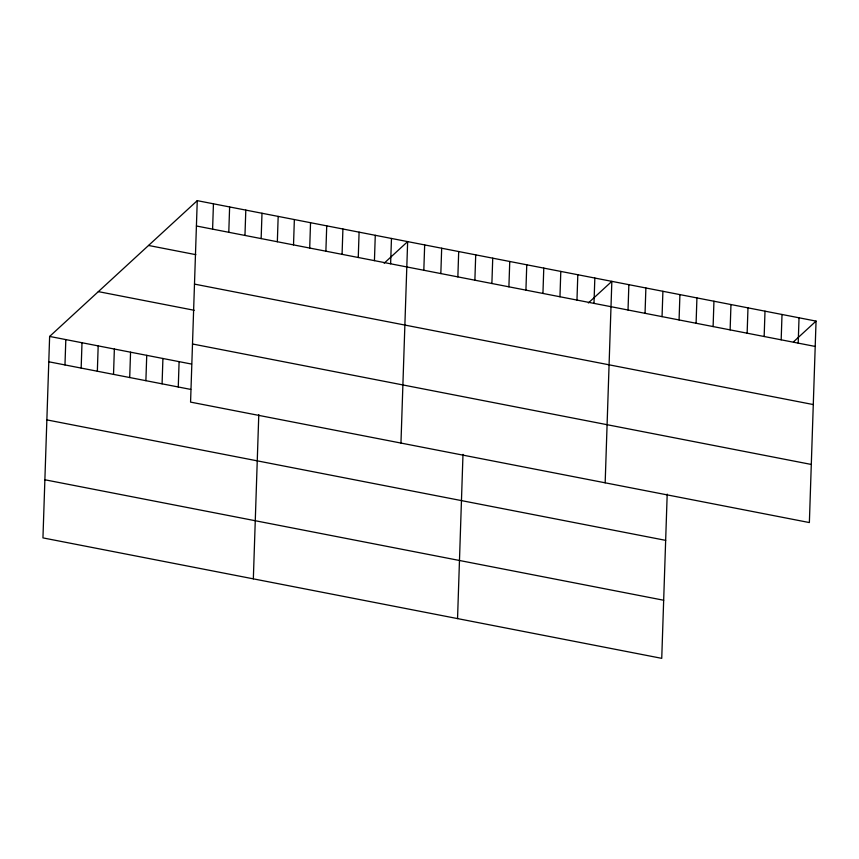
<?xml version="1.0" encoding="UTF-8"?>
<svg xmlns="http://www.w3.org/2000/svg" width="859" height="859" viewBox="0 0 859 859"><rect width="100%" height="100%" fill="white"/><g stroke="black" fill="none" stroke-linecap="round" stroke-linejoin="round"><path stroke-width="1.29" d="M197.259 200.652L190.569 402.109L809.371 522.562L816.05 321.105L197.259 200.652L49.629 336.438L42.95 537.895L661.741 658.348L667.196 494.118M64.973 364.925L65.821 339.584M81.165 368.071L82.002 342.73M97.346 371.228L98.184 345.887M113.528 374.374L114.365 349.033M129.709 377.531L130.557 352.19M145.89 380.677L146.739 355.336M162.083 383.823L162.92 358.482M178.264 386.979L179.102 361.639M212.602 229.138L213.44 203.798M228.784 232.295L229.621 206.955M244.965 235.441L245.803 210.101M261.147 238.587L261.995 213.247M253.341 578.848L258.784 414.618M277.339 241.744L278.176 216.404M293.52 244.89L294.358 219.55M309.702 248.047L310.539 222.706M325.883 251.193L326.731 225.853M342.075 254.339L342.913 228.999M358.257 257.496L359.094 232.155M374.438 260.642L375.276 235.302M390.62 263.799L391.468 238.458M400.96 443.061L407.649 241.604L384.156 263.208M423.82 270.263L424.668 244.922M440.839 273.57L441.676 248.23M457.858 276.888L458.695 251.547M457.546 618.598L462.99 454.368M474.877 280.195L475.714 254.855M491.885 283.513L492.733 258.172M508.904 286.82L509.752 261.48M525.923 290.138L526.76 264.797M542.942 293.445L543.779 268.105M559.961 296.763L560.798 271.423M576.969 300.07L577.817 274.73M593.988 303.388L594.836 278.048M605.166 482.812L611.844 281.355L588.361 302.959M628.026 310.013L628.863 284.673M645.045 313.32L645.882 287.98M662.053 316.638L662.901 291.298M679.072 319.945L679.92 294.605M696.091 323.263L696.928 297.923M713.11 326.57L713.947 301.23M730.129 329.888L730.966 304.548M747.137 333.195L747.985 307.855M764.156 336.513L765.004 311.173M781.175 339.82L782.012 314.48M798.194 343.138L799.031 317.798M793.437 341.914L816.05 321.105M196.421 225.992L815.212 346.445M148.543 245.459L195.852 254.672M194.488 284.104L813.28 404.568M98.345 291.62L194.209 310.282M192.502 343.987L811.293 464.451M49.629 336.438L191.557 364.066M48.791 361.779L190.709 389.406M46.869 419.89L665.661 540.354M44.883 479.773L663.674 600.237"/></g></svg>
